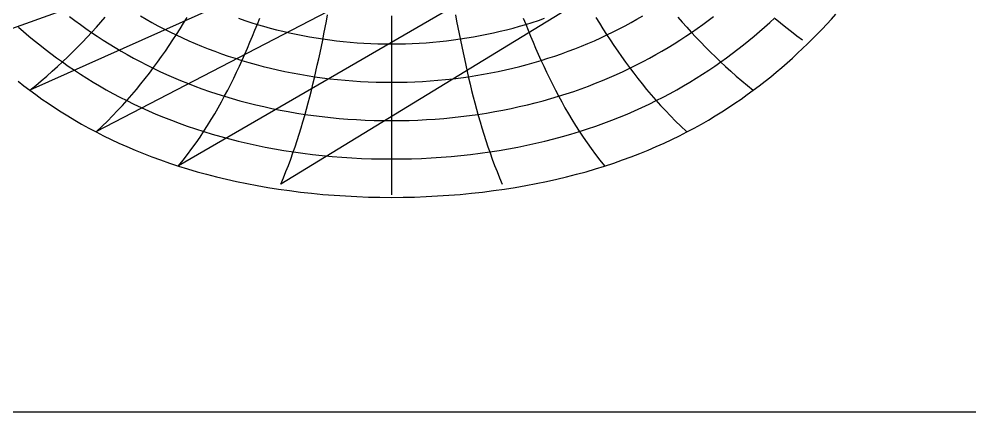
# Model space of a CAD drawing. Header units: millimetres. Extents: x -267 to 267, y -134 to 134.
# Drawn here: x -86.5 to 134.3, y -133.5 to -42.3 of the extents above; entities that cross this region are included whole.
import ezdxf

# ---------------------------------------------------------------- set-up
doc = ezdxf.new("R2010")
doc.units = ezdxf.units.MM
doc.layers.add('ENGRAVE', color=7, linetype='Continuous')
doc.layers.add('GUIDE', color=3, linetype='Continuous')

msp = doc.modelspace()

# ---------------------------------------------------------------- linework, layer by layer
at = {"layer": 'ENGRAVE'}
for points in [[(240.6866, 82.042), (-25.7022, -80.606), (-25.0854, -79.1678), (-24.496, -77.7275), (-23.9321, -76.2854), (-23.3916, -74.8414), (-22.873, -73.3959), (-22.3746, -71.9489), (-21.895, -70.5005), (-21.4329, -69.0507), (-20.9873, -67.5998), (-20.5568, -66.1477), (-20.1407, -64.6946), (-19.7378, -63.2405), (-19.3475, -61.7855), (-18.9689, -60.3296), (-18.6012, -58.8729), (-18.2439, -57.4155), (-17.8963, -55.9573), (-17.5578, -54.4985), (-17.2278, -53.039), (-16.9059, -51.5789), (-16.5916, -50.1183), (-16.2844, -48.6572), (-15.984, -47.1955), (-15.6899, -45.7334), (-15.4018, -44.2709), (-15.1193, -42.8079), (-14.8421, -41.3446)], [(216.4975, 77.6985), (-49.426, -76.3829), (-48.3566, -75.0604), (-47.3271, -73.7317), (-46.335, -72.3969), (-45.3778, -71.0567), (-44.4536, -69.7113), (-43.5603, -68.361), (-42.696, -67.0062), (-41.859, -65.6471), (-41.0477, -64.284), (-40.2607, -62.9172), (-39.4965, -61.5469), (-38.7537, -60.1733), (-38.0313, -58.7965), (-37.328, -57.4168), (-36.6428, -56.0343), (-35.9747, -54.6492), (-35.3227, -53.2617), (-34.6859, -51.8718), (-34.0636, -50.4798), (-33.4549, -49.0857), (-32.859, -47.6896), (-32.2754, -46.2917), (-31.7033, -44.8921), (-31.142, -43.4908), (-30.5911, -42.0879)], [(197.282, 69.5659), (-68.4494, -68.3848), (-67.1826, -67.194), (-65.9514, -65.994), (-64.754, -64.7853), (-63.5887, -63.5684), (-62.4541, -62.3438), (-61.3487, -61.1118), (-60.271, -59.8729), (-59.2198, -58.6274), (-58.1937, -57.3757), (-57.1917, -56.118), (-56.2124, -54.8548), (-55.2548, -53.5863), (-54.3179, -52.3128), (-53.4007, -51.0345), (-52.5023, -49.7516), (-51.6216, -48.4645), (-50.7579, -47.1733), (-49.9104, -45.8783), (-49.0782, -44.5796), (-48.2606, -43.2774), (-47.4569, -41.972)], [(181.7589, 59.849), (-83.9232, -58.7879), (-82.5978, -57.7165), (-81.2992, -56.6352), (-80.0264, -55.5445), (-78.7785, -54.4447), (-77.5546, -53.3363), (-76.3536, -52.2197), (-75.1748, -51.0953), (-74.0173, -49.9633), (-72.8801, -48.8242), (-71.7626, -47.6783), (-70.664, -46.5259), (-69.5833, -45.3673), (-68.52, -44.2028), (-67.4733, -43.0326), (-66.4425, -41.857)], [(170.3053, 48.1424), (-95.4101, -47.1671)], [(-86.6918, -56.7457), (-85.348, -57.7937), (-83.9773, -58.831), (-82.5788, -59.8572), (-81.1514, -60.8719), (-79.6942, -61.8744), (-78.2063, -62.8643), (-76.6866, -63.8409), (-75.1343, -64.8037), (-73.5482, -65.752), (-71.9274, -66.6852), (-70.2711, -67.6026), (-68.5782, -68.5035), (-66.8479, -69.3872), (-65.0792, -70.2529), (-63.2715, -71.0999), (-61.4238, -71.9273), (-59.5356, -72.7343), (-57.6062, -73.5202), (-55.6351, -74.2839), (-53.6219, -75.0247), (-51.5662, -75.7416), (-49.468, -76.4336), (-47.3271, -77.0999), (-45.1438, -77.7396), (-42.9183, -78.3515), (-40.6511, -78.9349), (-38.3431, -79.4888), (-35.9951, -80.0122), (-33.6082, -80.5042), (-31.1839, -80.964), (-28.7238, -81.3906), (-26.2298, -81.7832), (-23.704, -82.141), (-21.1488, -82.4634), (-18.5667, -82.7495), (-15.9606, -82.9988), (-13.3335, -83.2108), (-10.6886, -83.3848), (-8.0293, -83.5206), (-5.359, -83.6179), (-2.6814, -83.6763), (0, -83.6958), (2.6814, -83.6763), (5.359, -83.6179), (8.0293, -83.5206), (10.6886, -83.3848), (13.3335, -83.2108), (15.9606, -82.9988), (18.5667, -82.7495), (21.1488, -82.4634), (23.704, -82.141), (26.2298, -81.7832), (28.7238, -81.3906), (31.1839, -80.964), (33.6082, -80.5042), (35.9951, -80.0122), (38.3431, -79.4888), (40.6511, -78.9349), (42.9183, -78.3515), (45.1438, -77.7396), (47.3271, -77.0999), (49.468, -76.4336), (51.5662, -75.7416), (53.6219, -75.0247), (55.6351, -74.2839), (57.6062, -73.5202), (59.5356, -72.7343), (61.4238, -71.9273), (63.2715, -71.0999), (65.0792, -70.2529), (66.8479, -69.3872), (68.5782, -68.5035), (70.2711, -67.6026), (71.9274, -66.6852), (73.5482, -65.752), (75.1343, -64.8037), (76.6866, -63.8409), (78.2063, -62.8643), (79.6942, -61.8744), (81.1514, -60.8719), (82.5788, -59.8572), (83.9773, -58.831), (85.348, -57.7937), (86.6918, -56.7457), (88.0096, -55.6877), (89.3023, -54.62), (90.5708, -53.543), (91.816, -52.4572), (93.0387, -51.3629), (94.2398, -50.2605), (95.4201, -49.1504), (96.5804, -48.033), (97.7214, -46.9085), (98.844, -45.7772), (99.9488, -44.6396), (101.0365, -43.4958), (102.1079, -42.3461), (103.1636, -41.1909)], [(-74.7475, -41.7022), (-73.4965, -42.6484), (-72.2263, -43.5828), (-70.9365, -44.5049), (-69.6266, -45.4142), (-68.2964, -46.3105), (-66.9454, -47.1933), (-65.5733, -48.062), (-64.1796, -48.9164), (-62.7642, -49.7559), (-61.3266, -50.58), (-59.8666, -51.3884), (-58.3839, -52.1804), (-56.8784, -52.9556), (-55.3497, -53.7135), (-53.7979, -54.4536), (-52.2226, -55.1754), (-50.624, -55.8784), (-49.0018, -56.5619), (-47.3563, -57.2255), (-45.6874, -57.8687), (-43.9953, -58.4909), (-42.2802, -59.0915), (-40.5423, -59.6701), (-38.7819, -60.2261), (-36.9995, -60.759), (-35.1956, -61.2683), (-33.3705, -61.7533), (-31.5251, -62.2138), (-29.6599, -62.6491), (-27.7757, -63.0587), (-25.8734, -63.4423), (-23.9538, -63.7994), (-22.018, -64.1296), (-20.067, -64.4324), (-18.102, -64.7076), (-16.1241, -64.9548), (-14.1347, -65.1736), (-12.1349, -65.3638), (-10.1263, -65.5252), (-8.1101, -65.6576), (-6.0879, -65.7607), (-4.0612, -65.8344), (-2.0313, -65.8787), (0, -65.8935), (2.0313, -65.8787), (4.0612, -65.8344), (6.0879, -65.7607), (8.1101, -65.6576), (10.1263, -65.5252), (12.1349, -65.3638), (14.1347, -65.1736), (16.1241, -64.9548), (18.102, -64.7076), (20.067, -64.4324), (22.018, -64.1296), (23.9538, -63.7994), (25.8734, -63.4423), (27.7757, -63.0587), (29.6599, -62.6491), (31.5251, -62.2138), (33.3705, -61.7533), (35.1956, -61.2683), (36.9995, -60.759), (38.7819, -60.2261), (40.5423, -59.6701), (42.2802, -59.0915), (43.9953, -58.4909), (45.6874, -57.8687), (47.3563, -57.2255), (49.0018, -56.5619), (50.624, -55.8784), (52.2226, -55.1754), (53.7979, -54.4536), (55.3497, -53.7135), (56.8784, -52.9556), (58.3839, -52.1804), (59.8666, -51.3884), (61.3266, -50.58), (62.7642, -49.7559), (64.1796, -48.9164), (65.5733, -48.062), (66.9454, -47.1933), (68.2964, -46.3105), (69.6266, -45.4142), (70.9365, -44.5049), (72.2263, -43.5828), (73.4965, -42.6484), (74.7475, -41.7022)], [(-58.2993, -41.5953), (-56.9604, -42.3705), (-55.6035, -43.1304), (-54.2286, -43.8745), (-52.8355, -44.6024), (-51.4242, -45.3138), (-49.9946, -46.0081), (-48.5467, -46.6851), (-47.0806, -47.3442), (-45.5963, -47.9851), (-44.0939, -48.6073), (-42.5736, -49.2105), (-41.0355, -49.7941), (-39.4798, -50.3578), (-37.9068, -50.9012), (-36.3168, -51.4238), (-34.7102, -51.9253), (-33.0872, -52.4053), (-31.4484, -52.8633), (-29.7942, -53.2989), (-28.1252, -53.7119), (-26.4419, -54.1019), (-24.7449, -54.4684), (-23.035, -54.8112), (-21.3128, -55.13), (-19.579, -55.4244), (-17.8346, -55.6942), (-16.0802, -55.9392), (-14.3168, -56.159), (-12.5454, -56.3535), (-10.7667, -56.5224), (-8.9818, -56.6657), (-7.1918, -56.7831), (-5.3975, -56.8745), (-3.6001, -56.9399), (-1.8006, -56.9792), (0, -56.9923), (1.8006, -56.9792), (3.6001, -56.9399), (5.3975, -56.8745), (7.1918, -56.7831), (8.9818, -56.6657), (10.7667, -56.5224), (12.5454, -56.3535), (14.3168, -56.159), (16.0802, -55.9392), (17.8346, -55.6942), (19.579, -55.4244), (21.3128, -55.13), (23.035, -54.8112), (24.7449, -54.4684), (26.4419, -54.1019), (28.1252, -53.7119), (29.7942, -53.2989), (31.4484, -52.8633), (33.0872, -52.4053), (34.7102, -51.9253), (36.3168, -51.4238), (37.9068, -50.9012), (39.4798, -50.3578), (41.0355, -49.7941), (42.5736, -49.2105), (44.0939, -48.6073), (45.5963, -47.9851), (47.0806, -47.3442), (48.5467, -46.6851), (49.9946, -46.0081), (51.4242, -45.3138), (52.8355, -44.6024), (54.2286, -43.8745), (55.6035, -43.1304), (56.9604, -42.3705), (58.2993, -41.5953)], [(0, -41.5388), (0, -43.0224), (0, -44.5059), (0, -45.9894), (0, -47.473), (0, -48.9565), (0, -50.44), (0, -51.9235), (0, -53.4071), (0, -54.8906), (0, -56.3741), (0, -57.8577), (0, -59.3412), (0, -60.8247), (0, -62.3083), (0, -63.7918), (0, -65.2753), (0, -66.7588), (0, -68.2424), (0, -69.7259), (0, -71.2094), (0, -72.693), (0, -74.1765), (0, -75.66), (0, -77.1436), (0, -78.6271), (0, -80.1106), (0, -81.5941), (0, -83.0777)], [(14.8421, -41.3446), (15.1193, -42.8079), (15.4018, -44.2709), (15.6899, -45.7334), (15.984, -47.1955), (16.2844, -48.6572), (16.5916, -50.1183), (16.9059, -51.5789), (17.2278, -53.039), (17.5578, -54.4985), (17.8963, -55.9573), (18.2439, -57.4155), (18.6012, -58.8729), (18.9689, -60.3296), (19.3475, -61.7855), (19.7378, -63.2405), (20.1407, -64.6946), (20.5568, -66.1477), (20.9873, -67.5998), (21.4329, -69.0507), (21.895, -70.5005), (22.3746, -71.9489), (22.873, -73.3959), (23.3916, -74.8414), (23.9321, -76.2854), (24.496, -77.7275), (25.0854, -79.1678), (25.7022, -80.606)], [(66.4425, -41.857), (67.4733, -43.0326), (68.52, -44.2028), (69.5833, -45.3673), (70.664, -46.5259), (71.7626, -47.6783), (72.8801, -48.8242), (74.0173, -49.9633), (75.1748, -51.0953), (76.3536, -52.2197), (77.5546, -53.3363), (78.7785, -54.4447), (80.0264, -55.5445), (81.2992, -56.6352), (82.5978, -57.7165), (83.9232, -58.7879)], [(-86.5964, -44.1694), (-85.3953, -45.2171), (-84.1746, -46.2554), (-82.9335, -47.2838), (-81.6716, -48.3021), (-80.388, -49.3098), (-79.0823, -50.3064), (-77.7537, -51.2916), (-76.4017, -52.265), (-75.0256, -53.2259), (-73.6248, -54.1741), (-72.1987, -55.1089), (-70.7466, -56.03), (-69.2681, -56.9366), (-67.7624, -57.8284), (-66.2291, -58.7048), (-64.6676, -59.5651), (-63.0774, -60.4089), (-61.4581, -61.2355), (-59.8092, -62.0442), (-58.1303, -62.8345), (-56.4211, -63.6057), (-54.6813, -64.3571), (-52.9108, -65.0882), (-51.1093, -65.7981), (-49.2769, -66.4862), (-47.4134, -67.1519), (-45.5191, -67.7944), (-43.5941, -68.413), (-41.6387, -69.007), (-39.6533, -69.5758), (-37.6386, -70.1186), (-35.595, -70.6347), (-33.5235, -71.1234), (-31.4248, -71.5842), (-29.3001, -72.0164), (-27.1504, -72.4193), (-24.9771, -72.7924), (-22.7816, -73.1351), (-20.5655, -73.4468), (-18.3304, -73.7271), (-16.078, -73.9756), (-13.8104, -74.1918), (-11.5294, -74.3753), (-9.2372, -74.5259), (-6.936, -74.6433), (-4.6278, -74.7273), (-2.3151, -74.7778), (0, -74.7946), (2.3151, -74.7778), (4.6278, -74.7273), (6.936, -74.6433), (9.2372, -74.5259), (11.5294, -74.3753), (13.8104, -74.1918), (16.078, -73.9756), (18.3304, -73.7271), (20.5655, -73.4468), (22.7816, -73.1351), (24.9771, -72.7924), (27.1504, -72.4193), (29.3001, -72.0164), (31.4248, -71.5842), (33.5235, -71.1234), (35.595, -70.6347), (37.6386, -70.1186), (39.6533, -69.5758), (41.6387, -69.007), (43.5941, -68.413), (45.5191, -67.7944), (47.4134, -67.1519), (49.2769, -66.4862), (51.1093, -65.7981), (52.9108, -65.0882), (54.6813, -64.3571), (56.4211, -63.6057), (58.1303, -62.8345), (59.8092, -62.0442), (61.4581, -61.2355), (63.0774, -60.4089), (64.6676, -59.5651), (66.2291, -58.7048), (67.7624, -57.8284), (69.2681, -56.9366), (70.7466, -56.03), (72.1987, -55.1089), (73.6248, -54.1741), (75.0256, -53.2259), (76.4017, -52.265), (77.7537, -51.2916), (79.0823, -50.3064), (80.388, -49.3098), (81.6716, -48.3021), (82.9335, -47.2838), (84.1746, -46.2554), (85.3953, -45.2171), (86.5964, -44.1694), (87.7783, -43.1125), (88.9418, -42.047)], [(-35.5152, -42.1272), (-34.0774, -42.6191), (-32.6267, -43.0917), (-31.1634, -43.5447), (-29.6879, -43.9777), (-28.2006, -44.3905), (-26.7018, -44.7827), (-25.192, -45.1542), (-23.6717, -45.5045), (-22.1413, -45.8336), (-20.6015, -46.1411), (-19.0527, -46.4268), (-17.4955, -46.6904), (-15.9305, -46.9319), (-14.3584, -47.1509), (-12.7797, -47.3474), (-11.1952, -47.5211), (-9.6056, -47.672), (-8.0115, -47.7998), (-6.4137, -47.9046), (-4.8129, -47.9861), (-3.2099, -48.0444), (-1.6053, -48.0794), (0, -48.0911), (1.6053, -48.0794), (3.2099, -48.0444), (4.8129, -47.9861), (6.4137, -47.9046), (8.0115, -47.7998), (9.6056, -47.672), (11.1952, -47.5211), (12.7797, -47.3474), (14.3584, -47.1509), (15.9305, -46.9319), (17.4955, -46.6904), (19.0527, -46.4268), (20.6015, -46.1411), (22.1413, -45.8336), (23.6717, -45.5045), (25.192, -45.1542), (26.7018, -44.7827), (28.2006, -44.3905), (29.6879, -43.9777), (31.1634, -43.5447), (32.6267, -43.0917), (34.0774, -42.6191), (35.5152, -42.1272)], [(30.5911, -42.0879), (31.142, -43.4908), (31.7033, -44.8921), (32.2754, -46.2917), (32.859, -47.6896), (33.4549, -49.0857), (34.0636, -50.4798), (34.6859, -51.8718), (35.3227, -53.2617), (35.9747, -54.6492), (36.6428, -56.0343), (37.328, -57.4168), (38.0313, -58.7965), (38.7537, -60.1733), (39.4965, -61.5469), (40.2607, -62.9172), (41.0477, -64.284), (41.859, -65.6471), (42.696, -67.0062), (43.5603, -68.361), (44.4536, -69.7113), (45.3778, -71.0567), (46.335, -72.3969), (47.3271, -73.7317), (48.3566, -75.0604), (49.426, -76.3829)], [(47.4569, -41.972), (48.2606, -43.2774), (49.0782, -44.5796), (49.9104, -45.8783), (50.7579, -47.1733), (51.6216, -48.4645), (52.5023, -49.7516), (53.4007, -51.0345), (54.3179, -52.3128), (55.2548, -53.5863), (56.2124, -54.8548), (57.1917, -56.118), (58.1937, -57.3757), (59.2198, -58.6274), (60.271, -59.8729), (61.3487, -61.1118), (62.4541, -62.3438), (63.5887, -63.5684), (64.754, -64.7853), (65.9514, -65.994), (67.1826, -67.194), (68.4494, -68.3848)], [(89.0796, -42.162), (90.3116, -43.1791), (91.5601, -44.1885), (92.8257, -45.1898), (94.1088, -46.1828), (95.4101, -47.1671)]]:
    msp.add_lwpolyline(points, dxfattribs=at)
at = {"layer": 'GUIDE'}
msp.add_lwpolyline([(-267.0354, -133.5177), (267.0354, -133.5177), (267.0354, 133.5177), (-267.0354, 133.5177)], close=True, dxfattribs=at)

doc.saveas('drawing.dxf')
